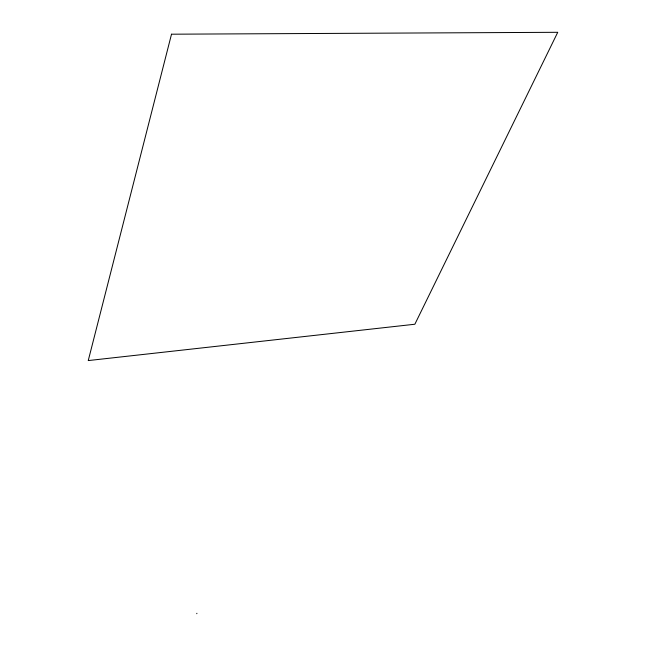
<?xml version="1.0" encoding="UTF-8"?>
<svg xmlns="http://www.w3.org/2000/svg" width="646" height="646" viewBox="0 0 646 646"><rect width="100%" height="100%" fill="white"/><g stroke="black" fill="none" stroke-linecap="round" stroke-linejoin="round"><path stroke-width="0.97" d="M196.747 613.7L196.925 613.272M171.513 34.198L88.252 360.573L414.861 324.235L557.748 32.3L171.513 34.198"/></g></svg>
